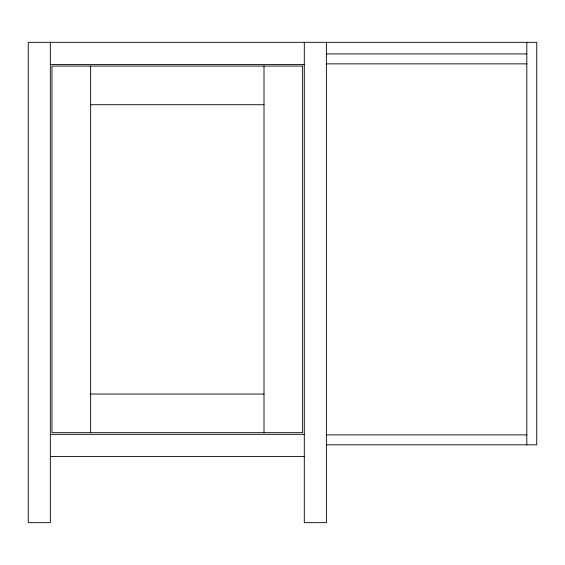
<?xml version="1.0" encoding="UTF-8"?>
<svg xmlns="http://www.w3.org/2000/svg" width="565" height="565" viewBox="0 0 565 565"><rect width="100%" height="100%" fill="white"/><g stroke="black" fill="none" stroke-linecap="round" stroke-linejoin="round"><path stroke-width="0.85" d="M326.655 53.922L526.813 53.922M326.655 63.859L526.813 63.859M50.334 64.417L304.309 64.417M90.64 104.716L264.003 104.716M90.64 394.031L264.003 394.031M50.334 434.33L304.309 434.33M326.655 434.888L526.813 434.888M326.655 444.825L536.75 444.825L536.75 42.326L28.25 42.326L28.25 522.674L50.334 522.674L50.334 42.326M50.334 456.414L304.309 456.414M526.813 42.326L526.813 444.825M326.393 42.326L326.393 522.674L304.309 522.674L304.309 42.326M264.003 66.07L264.003 432.677M90.64 66.07L90.64 432.677M302.649 66.07L51.994 66.07L51.994 432.677L302.649 432.677L302.649 66.07"/></g></svg>
